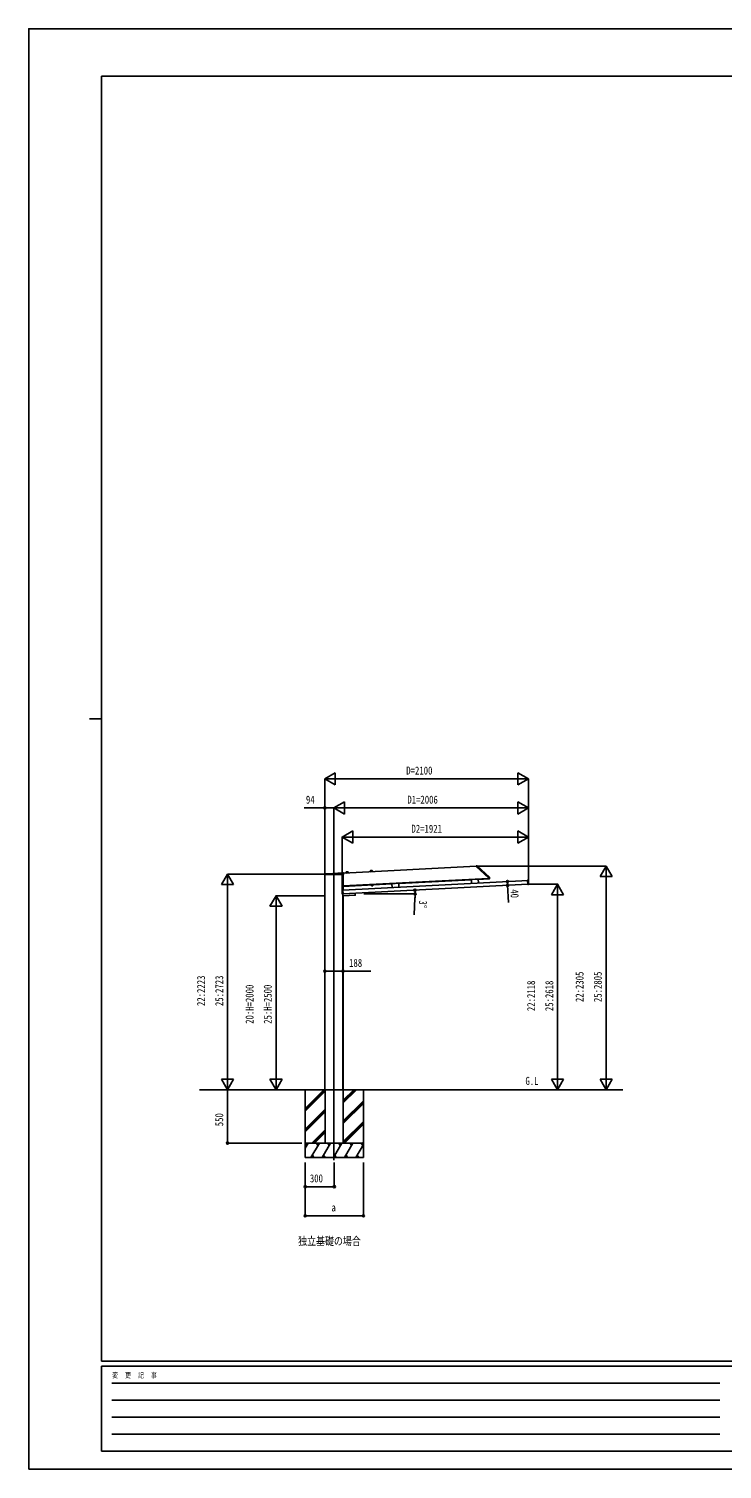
# Model space of a CAD drawing. Units: millimetres, scale not verified. Extents: x -10512 to 10512, y -7425 to 7425.
# Drawn here: x -10512 to -3363, y -7425 to 7425 of the extents above; entities that cross this region are included whole.
import ezdxf
from ezdxf.enums import TextEntityAlignment as Align

# ---------------------------------------------------------------- set-up
doc = ezdxf.new("R2010")
doc.units = ezdxf.units.MM
doc.header["$LTSCALE"] = 30
for name, color, linetype in [('0-2_USER1', 3, 'Continuous'), ('0-3_YKK_12', 2, 'Continuous'), ('0-4_YKK_A1', 4, 'Continuous'), ('0-5_YKK_D', 6, 'Continuous'), ('0-6_YKK_ZWAK', 7, 'Continuous')]:
    doc.layers.add(name, color=color, linetype=linetype)
doc.styles.add('ＭＳ ゴシック', font='')
doc.styles.get('ＭＳ ゴシック').set_extended_font_data('MS Gothic')

msp = doc.modelspace()

# ---------------------------------------------------------------- linework, layer by layer
at = {"layer": '0-3_YKK_12'}
msp.add_line((-7366.51, -1287), (-7366.51, -4239.98), dxfattribs=at)
at = {"layer": '0-4_YKK_A1'}
for p, q in [((-7466.07, -1294.33), (-7466, -1286.48)), ((-7465.57, -1294.33), (-7466.07, -1294.33)), ((-7268.1, -1294.33), (-7465.57, -1294.33)), ((-7465, -1285.49), (-7269.5, -1285.49)), ((-7460.51, -3512.5), (-7460.51, -1294.33)), ((-7432.76, -1285.42), (-7270.53, -1276.92)), ((-7273.81, -1454.44), (-7273.81, -1294.33)), ((-7272.51, -1454.37), (-7272.51, -1294.33)), ((-7272.51, -1412.31), (-5771.22, -1333.63)), ((-7269.48, -1277.8), (-7268.5, -1286.38)), ((-7269.23, -1279.96), (-5901.46, -1208.28)), ((-7268.5, -1286.38), (-7268.5, -1286.4)), ((-7268.5, -1286.4), (-7267.6, -1294.33)), ((-7267.6, -1294.33), (-7268.1, -1294.33)), ((-7241.48, -1276.57), (-7241.49, -1278.1)), ((-7241.49, -1278.1), (-7217.53, -1276.85)), ((-7241.49, -1278.1), (-7217.53, -1276.85)), ((-7241.47, -1278.5), (-7241.49, -1278.1)), ((-7241.47, -1278.5), (-7217.51, -1277.25)), ((-7241.01, -1276.08), (-7218.22, -1274.88)), ((-7240.42, -1269.35), (-7240.48, -1276.05)), ((-7237.58, -1266.38), (-7222.64, -1265.6)), ((-7219.51, -1268.26), (-7218.75, -1274.91)), ((-7217.7, -1275.32), (-7217.53, -1276.85)), ((-7217.51, -1277.25), (-7217.53, -1276.85)), ((-6991.82, -1263.49), (-6991.84, -1265.02)), ((-6991.84, -1265.02), (-6967.87, -1263.76)), ((-6991.84, -1265.02), (-6967.87, -1263.76)), ((-6991.82, -1265.42), (-6991.84, -1265.02)), ((-6991.82, -1265.42), (-6967.85, -1264.16)), ((-6991.35, -1262.99), (-6968.57, -1261.8)), ((-6990.76, -1256.27), (-6990.82, -1262.96)), ((-6987.92, -1253.3), (-6972.99, -1252.52)), ((-6969.85, -1255.17), (-6969.09, -1261.83)), ((-6968.04, -1262.24), (-6967.87, -1263.76)), ((-6967.85, -1264.16), (-6967.87, -1263.76)), ((-5901.64, -1204.79), (-5894.04, -1204.85)), ((-5901.62, -1205.25), (-5901.64, -1204.79)), ((-5901.62, -1205.25), (-5901.32, -1210.88)), ((-5901.16, -1211.22), (-5771.67, -1327.81)), ((-5891.4, -1205.88), (-5763.54, -1321.01)), ((-5771.51, -1328.16), (-5771.42, -1329.77)), ((-5771.37, -1330.7), (-5771.42, -1329.77)), ((-5771.37, -1330.7), (-5763.74, -1330.77)), ((-5771.35, -1331.2), (-5771.37, -1330.7)), ((-5771.35, -1331.2), (-5770.96, -1338.63)), ((-5763.74, -1330.77), (-5762.33, -1330.78)), ((-5762.22, -1323.77), (-5761.91, -1329.85)), ((-5761.91, -1329.85), (-5761.83, -1331.26)), ((-7283.1, -1453.93), (-7280.9, -1495.88)), ((-7276.73, -1453.1), (-7282.62, -1453.41)), ((-7276.13, -1453.18), (-7274.93, -1453.12)), ((-7276.13, -1453.18), (-7276.13, -1453.18)), ((-7274.91, -1453.47), (-7274.93, -1453.12)), ((-7274.93, -1453.12), (-7274.93, -1453.12)), ((-7274.88, -1453.97), (-7274.91, -1453.47)), ((-7272.73, -1494.99), (-7274.88, -1453.97)), ((-7274.86, -1454.49), (-5362.58, -1354.27)), ((-7272.76, -1494.44), (-5367.17, -1394.57)), ((-7272.25, -1417.3), (-7272.51, -1412.35)), ((-7272.25, -1417.3), (-6769.68, -1390.97)), ((-6965, -1404.41), (-6979.99, -1405.19)), ((-6979.99, -1405.19), (-6979.73, -1410.1)), ((-6978.7, -1410.63), (-6979.73, -1410.1)), ((-6979.53, -1405.17), (-6979.62, -1403.57)), ((-6965.72, -1409.95), (-6978.7, -1410.63)), ((-6976.24, -1405), (-6975.98, -1409.91)), ((-6968.75, -1404.6), (-6968.49, -1409.52)), ((-6965.72, -1409.95), (-6964.74, -1409.32)), ((-6965.54, -1402.83), (-6965.45, -1404.43)), ((-6965, -1404.41), (-6964.74, -1409.32)), ((-6698.91, -1384.75), (-6769.81, -1388.47)), ((-6769.81, -1388.47), (-6767.75, -1427.92)), ((-6698.91, -1384.75), (-6696.84, -1424.2)), ((-6698.78, -1387.25), (-5949.21, -1347.97)), ((-5878.44, -1341.75), (-5949.35, -1345.47)), ((-5949.35, -1345.47), (-5947.28, -1384.92)), ((-5878.44, -1341.75), (-5876.38, -1381.2)), ((-5878.31, -1344.25), (-5770.96, -1338.63)), ((-5770.96, -1338.63), (-5763.35, -1338.23)), ((-5374.43, -1354.89), (-5369.27, -1354.62)), ((-5368.14, -1353.19), (-5369.34, -1353.25)), ((-5369.32, -1353.6), (-5369.34, -1353.25)), ((-5369.34, -1353.25), (-5369.34, -1353.25)), ((-5369.29, -1354.1), (-5369.32, -1353.6)), ((-5367.14, -1395.12), (-5369.29, -1354.1)), ((-5368.14, -1353.19), (-5368.14, -1353.19)), ((-5367.55, -1353.05), (-5361.65, -1352.74)), ((-5367.12, -1395.62), (-5367.14, -1395.12)), ((-5367.12, -1395.62), (-5367.1, -1395.97)), ((-5367.1, -1395.97), (-5365.9, -1395.91)), ((-5367.1, -1395.97), (-5367.1, -1395.97)), ((-5365.9, -1395.91), (-5365.9, -1395.91)), ((-5359.4, -1395.68), (-5365.3, -1395.99)), ((-5361.13, -1353.21), (-5358.93, -1395.15)), ((-7280.37, -1496.35), (-7274.48, -1496.04)), ((-7274.38, -1496.02), (-7273.49, -1513)), ((-7272.69, -1495.84), (-7273.89, -1495.9)), ((-7273.89, -1495.9), (-7273.89, -1495.9)), ((-7273.81, -3512.5), (-7273.81, -1495.9)), ((-7273.81, -1512.5), (-7273.51, -1512.5)), ((-7272.71, -1495.49), (-7272.73, -1494.99)), ((-7272.71, -1495.49), (-7272.69, -1495.84)), ((-7272.69, -1495.84), (-7272.69, -1495.84)), ((-7272.51, -3512.5), (-7272.51, -1513.95)), ((-7272.43, -1513.95), (-7148.11, -1507.43)), ((-7148.13, -1487.91), (-7147.16, -1506.38)), ((-8750.91, -3512.5), (-4388.13, -3512.5)), ((-7663.35, -3512.5), (-7663.35, -4212.5)), ((-7663.35, -3706.68), (-7469.17, -3512.5)), ((-7663.35, -3522.83), (-7653.02, -3512.5)), ((-7663.35, -3720.82), (-7457.6, -3515.07)), ((-7663.35, -3734.96), (-7457.6, -3529.21)), ((-7457.6, -3512.5), (-7457.6, -4062.5)), ((-7457.6, -3512.5), (-7457.6, -4062.5)), ((-7270.9, -3512.5), (-7270.9, -4062.5)), ((-7270.9, -3512.5), (-7270.9, -4062.5)), ((-7269.6, -3649.58), (-7132.52, -3512.5)), ((-7269.6, -3635.44), (-7146.66, -3512.5)), ((-7269.6, -3621.3), (-7160.8, -3512.5)), ((-7063.35, -3512.5), (-7063.35, -4212.5)), ((-7269.6, -3833.43), (-7063.35, -3627.18)), ((-7269.6, -3847.57), (-7063.35, -3641.32)), ((-7269.6, -3861.71), (-7063.35, -3655.46)), ((-7663.35, -3918.81), (-7457.6, -3713.06)), ((-7663.35, -3932.95), (-7457.6, -3727.2)), ((-7663.35, -3947.09), (-7457.6, -3741.35)), ((-7269.6, -4045.56), (-7063.35, -3839.31)), ((-7269.6, -4059.7), (-7063.35, -3853.45)), ((-7594.91, -4062.5), (-7457.6, -3925.19)), ((-7580.77, -4062.5), (-7457.6, -3939.33)), ((-7566.62, -4062.5), (-7457.6, -3953.48)), ((-7258.26, -4062.5), (-7063.35, -3867.59)), ((-7063.35, -4062.5), (-7663.35, -4062.5)), ((-7663.35, -4116.8), (-7632, -4062.5)), ((-7647, -4088.48), (-7662, -4062.5)), ((-7603.13, -4212.5), (-7516.53, -4062.5)), ((-7531.53, -4088.48), (-7546.53, -4062.5)), ((-7487.66, -4212.5), (-7401.06, -4062.5)), ((-7457.6, -4062.5), (-7270.9, -4062.5)), ((-7457.6, -4062.5), (-7270.9, -4062.5)), ((-7416.06, -4088.48), (-7431.06, -4062.5)), ((-7372.19, -4212.5), (-7285.59, -4062.5)), ((-7300.59, -4088.48), (-7315.59, -4062.5)), ((-7256.72, -4212.5), (-7170.12, -4062.5)), ((-7185.12, -4088.48), (-7200.12, -4062.5)), ((-7141.25, -4212.5), (-7063.35, -4077.57)), ((-7084.65, -4062.5), (-7069.65, -4088.48)), ((-7074.41, -4062.5), (-7063.35, -4051.44)), ((-7663.35, -4212.5), (-7063.35, -4212.5)), ((-7588.14, -4186.52), (-7573.14, -4212.5)), ((-7472.66, -4186.52), (-7457.66, -4212.5)), ((-7357.19, -4186.52), (-7342.2, -4212.5)), ((-7241.72, -4186.52), (-7226.73, -4212.5)), ((-7126.25, -4186.52), (-7111.26, -4212.5))]:
    msp.add_line(p, q, dxfattribs=at)
msp.add_lwpolyline([(-5761.83, -1331.26), (-5761.47, -1338.13), (-5763.35, -1338.23)], dxfattribs=at)
msp.add_lwpolyline([(-6981.15, -1402.05), (-6964.17, -1401.16), (-6964.09, -1402.76), (-6981.07, -1403.65)], close=True, dxfattribs=at)
for centre, radius, start, end in [((-7465, -1286.49), 1, 90, 176.5048), ((-7465, -1286.49), 1, 176.5048, 179.5), ((-7435.38, -1235.49), 50, 270, 273.00032), ((-7270.47, -1277.92), 1, 6.5, 93.00032), ((-7269.5, -1286.49), 1, 6.5, 90), ((-7240.98, -1276.58), 0.5, 93, 179.5), ((-7237.42, -1269.38), 3, 93, 179.5), ((-7222.49, -1268.6), 3, 6.5, 93), ((-7218.2, -1275.38), 0.5, 6.5, 93), ((-6991.32, -1263.49), 0.5, 93, 179.5), ((-6987.76, -1256.3), 3, 93, 179.5), ((-6972.83, -1255.51), 3, 6.5, 93), ((-6968.54, -1262.3), 0.5, 6.5, 93), ((-5900.82, -1210.85), 0.5, 183, 228), ((-5894.08, -1208.85), 4, 48, 89.5), ((-5772.01, -1328.19), 0.5, 3, 48), ((-5766.22, -1323.98), 4, 3, 48), ((-5762.33, -1331.28), 0.5, 3, 89.5), ((-7276.47, -1450.33), 2.86, 266.50896, 273.26043), ((-6978, -1407.27), 3.32, 238.61575, 307.38425), ((-6972.86, -1397.89), 12.42, 255.41205, 290.58795), ((-6966.76, -1406.68), 3.32, 238.61575, 307.38425), ((-5368.1, -1350.32), 2.86, 272.73957, 279.49104), ((-5365.59, -1400.18), 4.28, 87.31821, 94.21342), ((-7273.75, -1500.18), 4.28, 91.78658, 98.68179), ((-7272.49, -1512.95), 1, 183, 273), ((-7148.16, -1506.43), 1, 273, 3)]:
    msp.add_arc(centre, radius, start, end, dxfattribs=at)
for centre, major_axis, ratio, start_param, end_param in [((-7282.6, -1453.91), (-0.373, 0.336), 0.99628, 5.49965061, 7.06672), ((-7276.72, -1453.4), (0.016, -0.3), 0.998135, 2.32811445, 3.14159265), ((-7276.13, -1453.14), (-0.599, -0.031), 0.061163, 1.26049665, 1.57079633), ((-5368.14, -1353.15), (0.599, 0.031), 0.061163, 4.71238898, 5.02268866), ((-5367.53, -1353.35), (0.016, -0.3), 0.998135, 3.14159265, 3.95507086), ((-5365.31, -1395.69), (0.016, -0.3), 0.998135, 5.46983661, 6.28318531), ((-5361.63, -1353.24), (0.336, 0.373), 0.99628, 5.49965061, 7.06672), ((-5359.43, -1395.18), (0.373, -0.336), 0.99628, 5.49965061, 7.06672), ((-7280.4, -1495.85), (-0.336, -0.373), 0.99628, 5.49965061, 7.06672), ((-7274.5, -1495.74), (0.016, -0.3), 0.998135, 0, 0.81334869)]:
    msp.add_ellipse(centre, major_axis=major_axis, ratio=ratio, start_param=start_param, end_param=end_param, dxfattribs=at)
at = {"layer": '0-5_YKK_D'}
for p, q in [((-7460.51, -307.86), (-7352.26, -245.36)), ((-7352.26, -370.36), (-7352.26, -245.36)), ((-5360.51, -307.86), (-5468.77, -245.36)), ((-5468.77, -245.36), (-5468.77, -370.36)), ((-7460.51, -1278.5), (-7460.51, -306.86)), ((-7460.51, -307.86), (-7352.26, -370.36)), ((-7460.51, -307.86), (-7244.01, -307.86)), ((-7335.51, -307.86), (-5485.51, -307.86)), ((-5360.51, -307.86), (-5577.02, -307.86)), ((-5360.51, -307.86), (-5468.77, -370.36)), ((-5360.51, -1392.75), (-5360.51, -306.86)), ((-7366.51, -607.86), (-7258.26, -545.36)), ((-7258.26, -670.36), (-7258.26, -545.36)), ((-5360.51, -607.86), (-5468.77, -545.36)), ((-5468.77, -545.36), (-5468.77, -670.36)), ((-7460.51, -1288.5), (-7460.51, -606.86)), ((-7366.51, -1286), (-7366.51, -606.86)), ((-7366.51, -1286), (-7366.51, -606.86)), ((-7366.51, -607.86), (-7258.26, -670.36)), ((-7366.51, -607.86), (-7150.01, -607.86)), ((-7241.51, -607.86), (-5485.51, -607.86)), ((-5360.51, -607.86), (-5577.02, -607.86)), ((-5360.51, -607.86), (-5468.77, -670.36)), ((-5360.51, -1392.75), (-5360.51, -606.86)), ((-7281.51, -907.86), (-7173.26, -845.36)), ((-7173.26, -970.36), (-7173.26, -845.36)), ((-5360.51, -907.86), (-5468.77, -845.36)), ((-5468.77, -845.36), (-5468.77, -970.36)), ((-7281.51, -1454.34), (-7281.51, -906.86)), ((-7281.51, -907.86), (-7173.26, -970.36)), ((-7281.51, -907.86), (-7065.01, -907.86)), ((-7156.51, -907.86), (-5485.51, -907.86)), ((-5360.51, -907.86), (-5577.02, -907.86)), ((-5360.51, -907.86), (-5468.77, -970.36)), ((-5360.51, -1392.75), (-5360.51, -906.86)), ((-8463.35, -1289.5), (-8525.85, -1397.75)), ((-7461.51, -1289.5), (-8464.35, -1289.5)), ((-8463.35, -1289.5), (-8400.85, -1397.75)), ((-8463.35, -1289.5), (-8463.35, -1506.01)), ((-5892.47, -1207.86), (-4559.51, -1207.86)), ((-4560.51, -1207.86), (-4623.01, -1316.11)), ((-4623.01, -1316.11), (-4498.01, -1316.11)), ((-4560.51, -1207.86), (-4498.01, -1316.11)), ((-4560.51, -1207.86), (-4560.51, -1424.36)), ((-4560.51, -1332.86), (-4560.51, -3387.5)), ((-8525.85, -1397.75), (-8400.85, -1397.75)), ((-8463.35, -3387.5), (-8463.35, -1414.5)), ((-5359.49, -1394.22), (-5059.51, -1394.22)), ((-5060.51, -1394.22), (-5123.01, -1502.47)), ((-5060.51, -1394.22), (-4998.01, -1502.47)), ((-5060.51, -1394.22), (-5060.51, -1610.73)), ((-7963.35, -1512.5), (-8025.85, -1620.75)), ((-8025.85, -1620.75), (-7900.85, -1620.75)), ((-7461.51, -1512.5), (-7964.35, -1512.5)), ((-7963.35, -1512.5), (-7900.85, -1620.75)), ((-7963.35, -1512.5), (-7963.35, -1729.01)), ((-7056.96, -1494.49), (-6528.88, -1494.49)), ((-6531.1, -1536.97), (-6540.92, -1708.69)), ((-5123.01, -1502.47), (-4998.01, -1502.47)), ((-5060.51, -3387.5), (-5060.51, -1519.22)), ((-7963.35, -1637.5), (-7963.35, -3387.5)), ((-8463.35, -3512.5), (-8525.85, -3404.25)), ((-8400.85, -3404.25), (-8525.85, -3404.25)), ((-8463.35, -3512.5), (-8463.35, -3295.99)), ((-8463.35, -3512.5), (-8400.85, -3404.25)), ((-7963.35, -3512.5), (-8025.85, -3404.25)), ((-7900.85, -3404.25), (-8025.85, -3404.25)), ((-7963.35, -3512.5), (-7963.35, -3295.99)), ((-7963.35, -3512.5), (-7900.85, -3404.25)), ((-5060.51, -3512.5), (-5123.01, -3404.25)), ((-4998.01, -3404.25), (-5123.01, -3404.25)), ((-5060.51, -3512.5), (-5060.51, -3295.99)), ((-5060.51, -3512.5), (-4998.01, -3404.25)), ((-4560.51, -3512.5), (-4623.01, -3404.25)), ((-4498.01, -3404.25), (-4623.01, -3404.25)), ((-4560.51, -3512.5), (-4560.51, -3295.99)), ((-4560.51, -3512.5), (-4498.01, -3404.25)), ((-7696.45, -3512.5), (-8464.35, -3512.5)), ((-8463.35, -3512.5), (-8463.35, -4062.5)), ((-7963.35, -3512.5), (-7962.35, -3512.5)), ((-7696.95, -4062.5), (-8464.35, -4062.5)), ((-7662.45, -4262.87), (-7662.45, -4813.5)), ((-7662.45, -4262.87), (-7662.45, -4513.5)), ((-7362.45, -4262.87), (-7362.45, -4513.5)), ((-7062.45, -4262.87), (-7062.45, -4813.5)), ((-7662.45, -4512.5), (-7362.45, -4512.5)), ((-7662.45, -4812.5), (-7062.45, -4812.5))]:
    msp.add_line(p, q, dxfattribs=at)
for points in [[(-7366.51, -607.86), (-7460.51, -607.86), (-7675.01, -607.86)], [(-5577.87, -1365.56), (-5575.78, -1405.5), (-5566.47, -1583.09)], [(-7460.51, -2290.82), (-7272.51, -2290.82), (-6986.01, -2290.82)]]:
    msp.add_lwpolyline(points, dxfattribs=at)
for centre in [(-7460.51, -607.86), (-6530.9, -1455.56), (-6529.88, -1494.49), (-5577.87, -1365.56), (-5575.78, -1405.5), (-7460.51, -2290.82), (-7272.51, -2290.82), (-8463.35, -4062.5), (-7662.45, -4512.5), (-7362.45, -4512.5), (-7662.45, -4812.5), (-7062.45, -4812.5)]:
    msp.add_circle(centre, 10.62, dxfattribs=at)
for start, end in [(0, 3), (356.7263, 0)]:
    msp.add_arc((-7273.81, -1494.49), 743.93, start, end, dxfattribs=at)
at = {"layer": '0-6_YKK_ZWAK'}
for p, q in [((9737.55, 6937.5), (-9762.45, 6937.5)), ((-9762.45, -6312.5), (-9762.45, 6937.5)), ((-9887.45, 312.5), (-9762.45, 312.5)), ((9737.55, -6312.5), (-9762.45, -6312.5)), ((-3262.45, -6362.5), (-9762.45, -6362.5)), ((-9762.45, -7237.5), (-9762.45, -6362.5)), ((-9656.2, -6537.5), (-3387.45, -6537.5)), ((-9656.2, -6712.5), (-3387.45, -6712.5)), ((-9656.2, -6887.5), (-3387.45, -6887.5)), ((-9656.2, -7062.5), (-3387.45, -7062.5)), ((-9762.45, -7237.5), (-3262.45, -7237.5))]:
    msp.add_line(p, q, dxfattribs=at)
msp.add_lwpolyline([(-10512.5, -7425), (10512.5, -7425), (10512.5, 7425), (-10512.5, 7425)], close=True, dxfattribs=at)

# ---------------------------------------------------------------- texts
at = {"layer": '0-2_USER1', "style": 'ＭＳ ゴシック', "width": 0.8}
for s, p in [('G.L', (-5391.91, -3487.19)), ('独立基礎の場合', (-7736.03, -5140))]:
    msp.add_text(s, height=82.48, dxfattribs=at).set_placement(p, align=Align.BOTTOM_LEFT)
at = {"layer": '0-5_YKK_D', "style": 'ＭＳ ゴシック', "width": 0.8}
for s, p in [('D=2100', (-6620.51, -287.86)), ('94', (-7655.01, -587.86)), ('D1=2006', (-6609.51, -587.86)), ('D2=1921', (-6567.01, -887.86)), ('188', (-7210.01, -2270.82)), ('300', (-7614.45, -4492.5)), ('a', (-7392.45, -4792.5))]:
    msp.add_text(s, height=82.48, dxfattribs=at).set_placement(p, align=Align.BOTTOM_LEFT)
for s, rotation, p in [('40', 273, (-5571.8, -1449.52)), ('3°', 266.726, (-6512.27, -1558.08)), ('22:2223', 90, (-8670.85, -2650)), ('25:2723', 90, (-8483.35, -2650)), ('22:2305', 90, (-4768.01, -2609.18)), ('25:2805', 90, (-4580.51, -2609.18)), ('20:H=2000', 90, (-8170.85, -2833.5)), ('25:H=2500', 90, (-7983.35, -2833.5)), ('22:2118', 90, (-5268.01, -2702.36)), ('25:2618', 90, (-5080.51, -2702.36)), ('550', 90, (-8483.35, -3889.5))]:
    msp.add_text(s, height=82.48, rotation=rotation, dxfattribs=at).set_placement(p, align=Align.BOTTOM_LEFT)
at = {"layer": '0-6_YKK_ZWAK', "style": 'ＭＳ ゴシック', "width": 0.8}
msp.add_text('変  更  記  事', height=54.99, dxfattribs=at).set_placement((-9653.28, -6500), align=Align.BOTTOM_LEFT)

doc.saveas('drawing.dxf')
